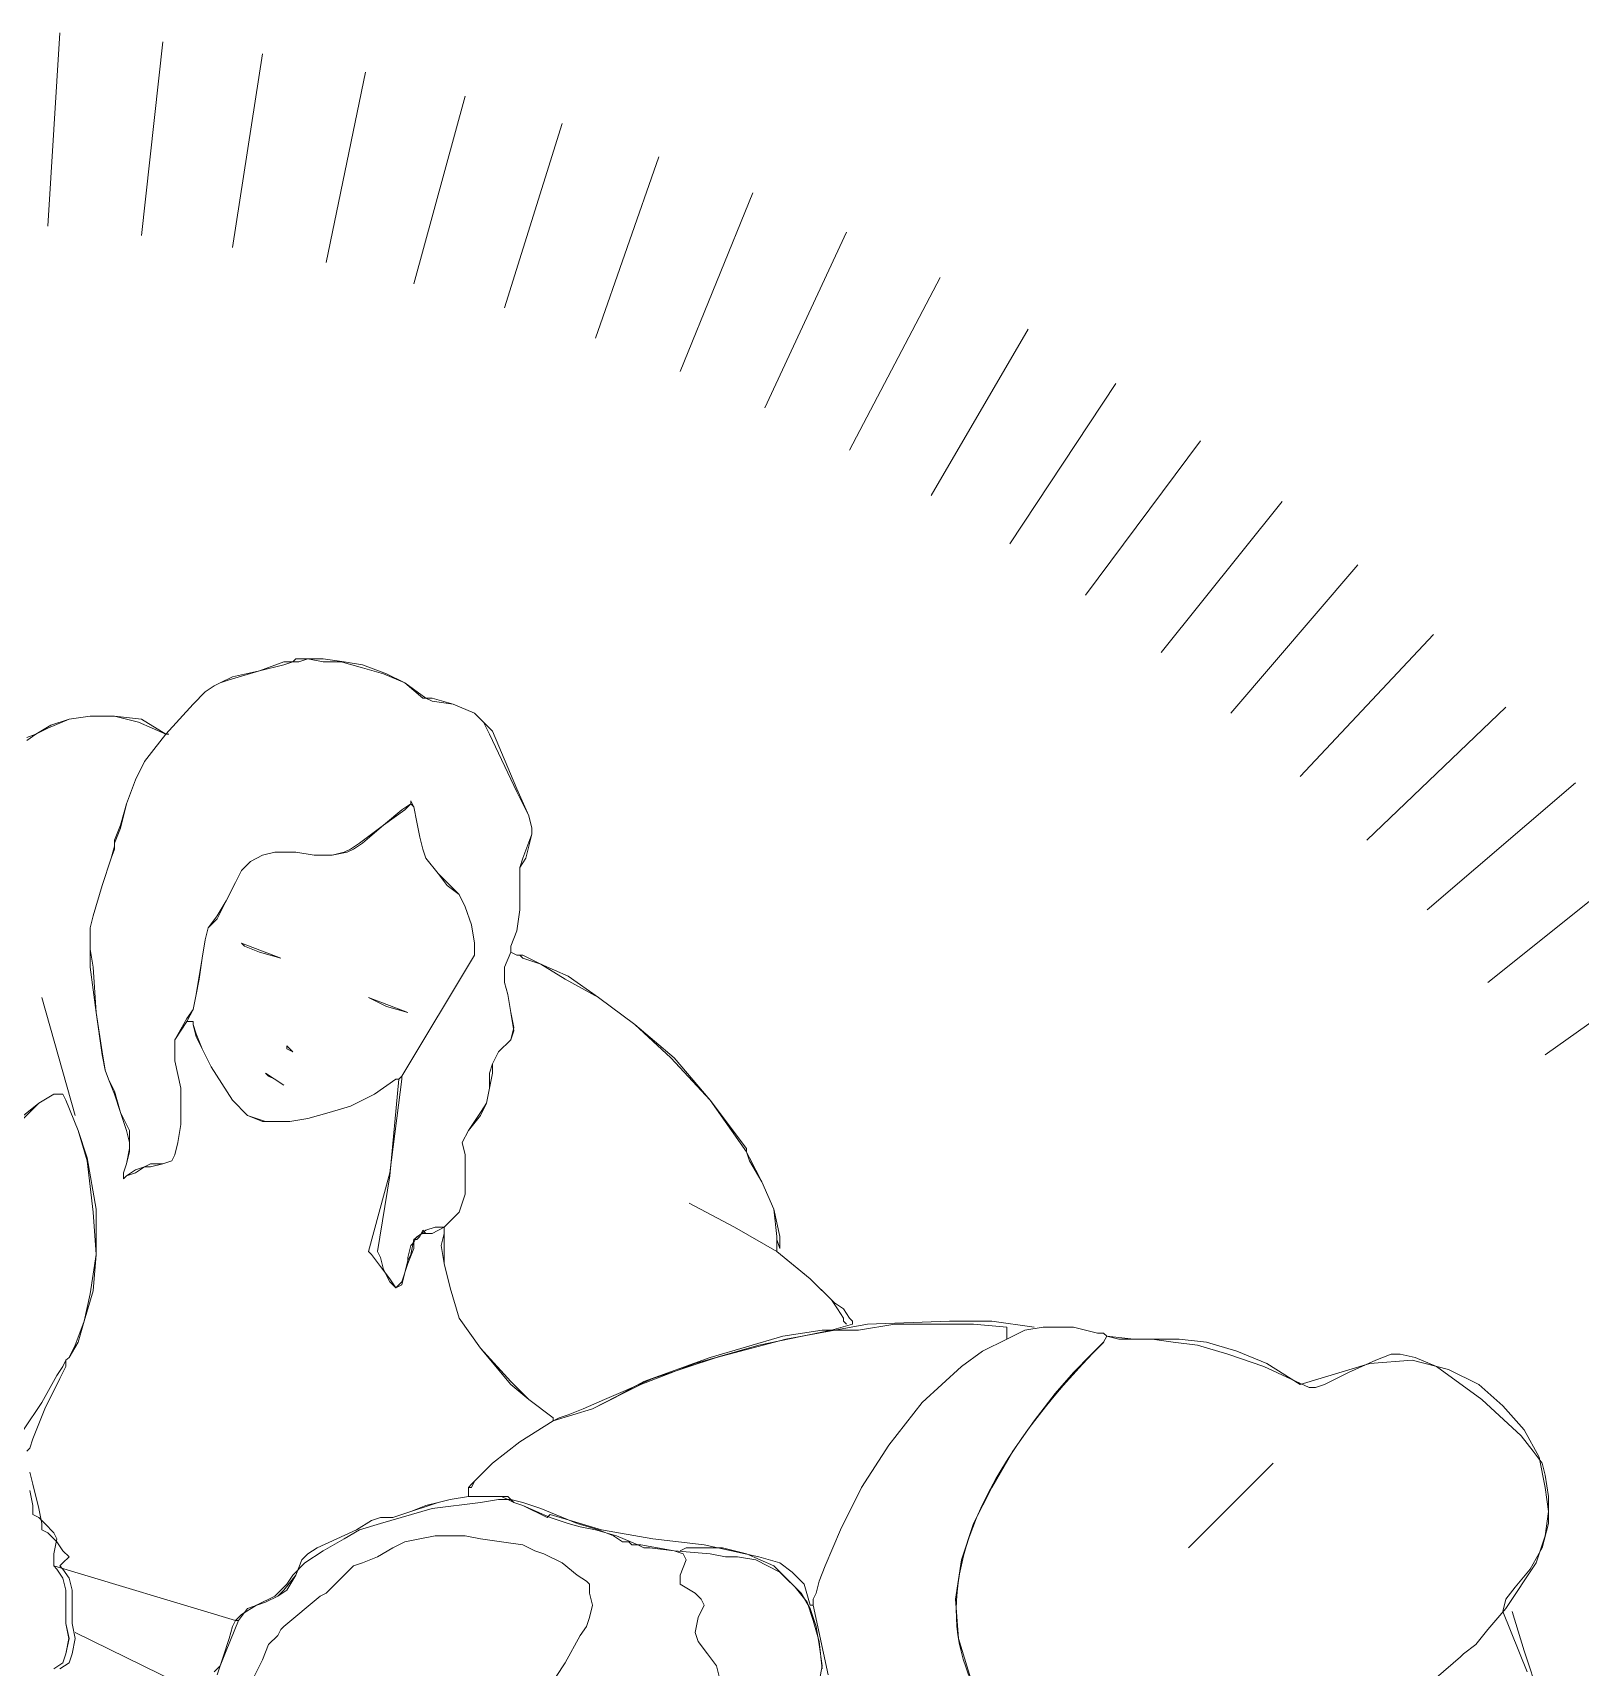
# Model space of a CAD drawing. Header units: centimetres. Extents: x -2268 to 4168, y -1681 to 1458.
# Drawn here: x 329.432 to 332.139, y 24.612 to 27.473 of the extents above; entities that cross this region are included whole.
import ezdxf

# ---------------------------------------------------------------- set-up
doc = ezdxf.new("R2010")
doc.units = ezdxf.units.CM
doc.layers.add('PDF _Geometria_Num_Penna__7', color=7, linetype='Continuous', lineweight=18)

msp = doc.modelspace()

# ---------------------------------------------------------------- linework, layer by layer
at = {"layer": 'PDF _Geometria_Num_Penna__7', "color": 7, "linetype": 'Continuous', "lineweight": 18, "flags": 128}
for points in [[(329.4795, 27.4725), (329.4583, 27.1338)], [(329.6594, 27.4566), (329.6224, 27.1179)], [(329.834, 27.4355), (329.7811, 27.0968)], [(330.014, 27.4037), (329.9452, 27.0703)], [(330.1886, 27.3614), (330.0986, 27.0333)], [(330.3579, 27.3137), (330.2574, 26.9909)], [(330.5273, 27.2555), (330.4162, 26.938)], [(330.6913, 27.192), (330.5643, 26.8798)], [(330.8554, 27.1232), (330.7125, 26.8163)], [(331.0194, 27.0439), (330.8607, 26.7422)], [(331.1729, 26.9539), (331.0035, 26.6628)], [(331.3263, 26.8586), (331.1411, 26.5782)], [(331.4745, 26.7581), (331.2734, 26.4882)], [(331.6174, 26.6523), (331.4057, 26.3877)], [(331.7497, 26.5411), (331.5275, 26.2818)], [(331.882, 26.4194), (331.6492, 26.1707)], [(332.009, 26.2924), (331.7656, 26.0596)], [(329.4213, 26.2342), (329.4371, 26.2448), (329.4583, 26.2554), (329.4954, 26.2712), (329.5324, 26.2765), (329.5747, 26.2765), (329.6171, 26.2659), (329.6647, 26.2448), (329.6435, 26.2183), (329.6277, 26.1972), (329.6118, 26.1654), (329.5959, 26.1231), (329.5853, 26.0807), (329.5747, 26.0543), (329.5747, 26.0437), (329.5694, 26.0278), (329.5536, 25.9802), (329.5377, 25.9273), (329.5324, 25.9061), (329.5324, 25.8849), (329.5324, 25.8638), (329.5324, 25.8373), (329.543, 25.7579), (329.5536, 25.6838), (329.5589, 25.6574), (329.5642, 25.6415), (329.5747, 25.615), (329.5853, 25.5833), (329.5959, 25.5515), (329.6012, 25.5304), (329.6012, 25.5145), (329.5959, 25.4933), (329.5906, 25.4775), (329.5906, 25.4669), (329.5959, 25.4722), (329.6118, 25.4775), (329.6277, 25.488), (329.6382, 25.488), (329.6594, 25.4933), (329.6753, 25.4986), (329.6806, 25.5092), (329.6859, 25.5304), (329.6912, 25.5621), (329.6912, 25.6256), (329.6806, 25.6733), (329.6806, 25.7103), (329.7017, 25.742), (329.7123, 25.742), (329.7123, 25.7368), (329.7176, 25.7156), (329.7282, 25.6944), (329.7441, 25.6627), (329.7811, 25.6045), (329.8076, 25.578), (329.834, 25.5674), (329.8446, 25.5674), (329.8605, 25.5674), (329.8817, 25.5674), (329.9134, 25.5727), (329.9505, 25.5833), (329.9875, 25.5939), (330.0298, 25.615), (330.0669, 25.6415), (330.0722, 25.6415), (330.0563, 25.4722), (330.0351, 25.3399), (330.0404, 25.3293), (330.0457, 25.3081), (330.0563, 25.2869), (330.0669, 25.2764), (330.0775, 25.2817), (330.0828, 25.3028), (330.0881, 25.324), (330.0933, 25.3346), (330.0986, 25.361), (330.1039, 25.361), (330.1092, 25.3663), (330.1145, 25.3769), (330.1198, 25.3716), (330.1304, 25.3716), (330.1516, 25.3822), (330.1516, 25.3769), (330.1516, 25.3716), (330.1463, 25.3504), (330.1516, 25.3187), (330.1621, 25.2764), (330.178, 25.2234), (330.2151, 25.1705), (330.268, 25.107), (330.2997, 25.0806), (330.3421, 25.0488), (330.3421, 25.0435), (330.2839, 25.0065), (330.2362, 24.9694), (330.2203, 24.9536), (330.2045, 24.9377), (330.1992, 24.9271), (330.1939, 24.9271), (330.1939, 24.9112), (330.1621, 24.9059), (330.141, 24.9006), (330.1198, 24.8953), (330.0933, 24.8848), (330.0616, 24.8742), (330.0404, 24.8742), (330.0245, 24.8689), (329.9981, 24.853), (329.9293, 24.8213), (329.9134, 24.8107), (329.9028, 24.8001), (329.8923, 24.7736), (329.8711, 24.7472), (329.8605, 24.7366), (329.8393, 24.726), (329.8076, 24.7154), (329.7917, 24.6942)], [(329.4213, 26.2395), (329.4371, 26.2448), (329.4636, 26.2607), (329.4954, 26.2712), (329.5324, 26.2765), (329.5747, 26.2765), (329.6224, 26.2712), (329.6647, 26.2448), (329.67, 26.2448)], [(332.1307, 26.1601), (331.8714, 25.9378)], [(332.2419, 26.0225), (331.9773, 25.8108)], [(330.2786, 25.8585), (330.2839, 25.8585), (330.2891, 25.8585), (330.3209, 25.8426), (330.3685, 25.8214), (330.4214, 25.7844), (330.4849, 25.7368), (330.5537, 25.6785), (330.6172, 25.6045), (330.6807, 25.5198), (330.6807, 25.5145), (330.686, 25.5039), (330.7072, 25.4616), (330.7284, 25.4139), (330.739, 25.3663), (330.739, 25.3504), (330.739, 25.3452), (330.7337, 25.361)], [(332.353, 25.8796), (332.0778, 25.6838)], [(329.4477, 25.7844), (329.5059, 25.578)], [(329.7123, 25.742), (329.7123, 25.7368), (329.7176, 25.7209), (329.7282, 25.6944), (329.7441, 25.6627), (329.7811, 25.6045), (329.8076, 25.578), (329.8393, 25.5674), (329.8446, 25.5674), (329.8605, 25.5674), (329.8817, 25.5674), (329.9134, 25.5727), (329.9505, 25.5833), (329.9875, 25.5939), (330.0298, 25.615), (330.0669, 25.6415)], [(329.4213, 24.9906), (329.4266, 24.9959), (329.4319, 25.0118), (329.453, 25.0647), (329.4795, 25.1176), (329.4901, 25.1388), (329.4901, 25.1494), (329.4954, 25.1546), (329.5112, 25.1811), (329.5218, 25.2181), (329.5377, 25.2711), (329.543, 25.3346), (329.543, 25.4139), (329.5271, 25.5039), (329.5112, 25.5515), (329.4901, 25.6045), (329.4848, 25.615), (329.4689, 25.615), (329.4424, 25.5992), (329.416, 25.578), (329.4054, 25.5674), (329.4054, 25.5621)], [(329.416, 25.0276), (329.4477, 25.0753), (329.4742, 25.1229), (329.4848, 25.1388), (329.4901, 25.1494), (329.4954, 25.1546), (329.5059, 25.1758), (329.5218, 25.2181), (329.5324, 25.2658), (329.543, 25.3346), (329.5377, 25.4087), (329.5271, 25.4986), (329.5112, 25.5515), (329.4901, 25.6045), (329.4848, 25.615), (329.4689, 25.615), (329.4424, 25.5992), (329.416, 25.5727)], [(330.8554, 25.2129), (330.8501, 25.2181), (330.8501, 25.2234), (330.8395, 25.2393), (330.8289, 25.2552), (330.7919, 25.2922), (330.7654, 25.3134), (330.7337, 25.3399), (330.6596, 25.3822), (330.5802, 25.4245)], [(330.1516, 25.3822), (330.1516, 25.3716), (330.1516, 25.3504), (330.1516, 25.3187), (330.1621, 25.2764), (330.178, 25.2234), (330.2151, 25.1705), (330.268, 25.1123), (330.2997, 25.0806), (330.3421, 25.0488)], [(330.1939, 24.9271), (330.1992, 24.9324), (330.2045, 24.9377), (330.2203, 24.9536), (330.2362, 24.9694), (330.2839, 25.0065), (330.3421, 25.0435), (330.3526, 25.0488), (330.3685, 25.0541), (330.395, 25.0647), (330.432, 25.0806), (330.4691, 25.0964), (330.5167, 25.1176), (330.6278, 25.1546), (330.7495, 25.1864), (330.8924, 25.2129), (331.0353, 25.2181), (331.1094, 25.2181), (331.1835, 25.2076)], [(330.8236, 24.599), (330.7972, 24.7207), (330.7972, 24.7313), (330.8024, 24.7419), (330.8077, 24.763), (330.8183, 24.7895), (330.8448, 24.853), (330.8818, 24.9271), (330.9294, 25.0012), (330.9877, 25.0753), (331.0565, 25.1388), (331.0935, 25.1652), (331.1358, 25.1864), (331.1676, 25.2023), (331.1993, 25.2076), (331.2523, 25.2076), (331.2946, 25.197), (331.3052, 25.197), (331.3105, 25.1917), (331.3316, 25.1864), (331.3634, 25.1864), (331.4004, 25.1864), (331.4375, 25.1864), (331.4851, 25.1811), (331.538, 25.1652), (331.5909, 25.1441), (331.6491, 25.107), (331.7709, 25.1441), (331.8449, 25.1494), (331.9085, 25.1335), (331.9614, 25.107), (332.0037, 25.07), (332.0407, 25.0276), (332.0672, 24.98), (332.0778, 24.9271), (332.0831, 24.8848), (332.0778, 24.8424), (332.0619, 24.7948), (332.009, 24.7154), (331.9772, 24.6784), (331.9561, 24.6519), (331.9349, 24.636), (331.9296, 24.6307), (331.7762, 24.4984)], [(331.0723, 24.5937), (331.0512, 24.6625), (331.0459, 24.7313), (331.0565, 24.8001), (331.0776, 24.8636), (331.1094, 24.9271), (331.1464, 24.9906), (331.1835, 25.0435), (331.2205, 25.0911), (331.2523, 25.1282), (331.284, 25.1599), (331.3052, 25.1811), (331.3105, 25.1917), (331.3581, 25.1864), (331.3899, 25.1864), (331.4269, 25.1811), (331.4692, 25.1758), (331.5222, 25.1599), (331.5857, 25.1388), (331.665, 25.1017), (331.6756, 25.1017), (331.6915, 25.107), (331.7338, 25.1282), (331.7815, 25.1494), (331.8079, 25.1599), (331.8238, 25.1599), (331.8503, 25.1546), (331.8873, 25.1388), (331.9667, 25.0806), (332.0355, 25.0171), (332.0566, 24.9906), (332.0725, 24.9694), (332.0778, 24.9483), (332.0831, 24.9112), (332.0831, 24.8636), (332.0725, 24.8213), (332.0514, 24.7842), (332.0249, 24.7525), (332.009, 24.7313), (332.0037, 24.7101), (332.0461, 24.6043)], [(329.4795, 24.6096), (329.4954, 24.6202), (329.5007, 24.636), (329.5059, 24.6625), (329.5007, 24.689), (329.5007, 24.7207), (329.5007, 24.7472), (329.4954, 24.7683), (329.4848, 24.7842), (329.4795, 24.7895), (329.4848, 24.7948), (329.4954, 24.8054), (329.4848, 24.816), (329.4742, 24.8318), (329.4583, 24.8477), (329.4477, 24.853), (329.4477, 24.8636), (329.4424, 24.89), (329.4319, 24.9324), (329.4266, 24.9536)], [(331.4534, 24.8213), (331.6015, 24.9694)], [(329.4689, 24.7895), (329.4689, 24.7948), (329.4689, 24.8107), (329.4742, 24.8371), (329.4689, 24.8477), (329.453, 24.8636), (329.4424, 24.8742), (329.4319, 24.8795), (329.4319, 24.8953), (329.4266, 24.9218)], [(329.7494, 24.6043), (329.76, 24.6149), (329.7705, 24.6413), (329.7917, 24.6942), (329.8076, 24.7154), (329.8393, 24.726), (329.8605, 24.7366), (329.8764, 24.7472), (329.8923, 24.7736), (329.9028, 24.8001), (329.9134, 24.8107), (329.9293, 24.8213), (329.9981, 24.853), (330.0245, 24.8689), (330.0404, 24.8742), (330.0616, 24.8742), (330.0933, 24.8848), (330.1251, 24.8953), (330.141, 24.9006), (330.1621, 24.9059), (330.1939, 24.9112), (330.2362, 24.9112), (330.2521, 24.9112), (330.2627, 24.9112), (330.2733, 24.9006), (330.2891, 24.8953), (330.3368, 24.8742), (330.3685, 24.8636), (330.3897, 24.8583), (330.4162, 24.853), (330.4532, 24.8424), (330.4902, 24.8265), (330.5008, 24.8213), (330.5114, 24.8213), (330.5537, 24.816), (330.5696, 24.8107), (330.5749, 24.8001), (330.5643, 24.7736), (330.5643, 24.763), (330.5643, 24.7578), (330.5908, 24.7419), (330.6014, 24.7313), (330.6067, 24.7207), (330.5961, 24.6995), (330.5908, 24.6731), (330.5961, 24.6572), (330.612, 24.636), (330.6278, 24.6149), (330.6331, 24.5937)], [(330.7972, 24.5302), (330.813, 24.6149), (330.8078, 24.6519), (330.8025, 24.6837), (330.7919, 24.7154), (330.776, 24.7419), (330.739, 24.7789), (330.6966, 24.8001), (330.6649, 24.8054), (330.6437, 24.8054), (330.6172, 24.8107), (330.5537, 24.816), (330.4955, 24.8265), (330.4797, 24.8265), (330.4744, 24.8318), (330.4638, 24.8318), (330.4479, 24.8424), (330.4214, 24.853), (330.3844, 24.8636), (330.3209, 24.89), (330.2891, 24.9006), (330.268, 24.9059), (330.2468, 24.9059), (330.2151, 24.9006), (330.1304, 24.89), (330.0404, 24.8636), (330.0034, 24.853), (329.9769, 24.8371), (329.9399, 24.816), (329.9081, 24.7948), (329.887, 24.7736), (329.8764, 24.7578), (329.8552, 24.7366), (329.8235, 24.7207), (329.797, 24.7048), (329.7864, 24.6942), (329.7811, 24.6837), (329.7758, 24.6625), (329.7652, 24.6307), (329.7547, 24.599)], [(329.4318, 24.8795), (329.4424, 24.8742), (329.453, 24.8636), (329.4689, 24.8477), (329.4742, 24.8371), (329.4689, 24.8107), (329.4689, 24.7948), (329.4689, 24.7895), (329.4742, 24.7842), (329.4848, 24.7683), (329.49, 24.7472), (329.49, 24.7207), (329.49, 24.689), (329.4953, 24.6625), (329.49, 24.636), (329.4848, 24.6202), (329.4689, 24.6096)], [(330.3315, 24.5725), (330.3632, 24.6202), (330.3897, 24.6678), (330.4003, 24.6837), (330.4056, 24.6995), (330.4109, 24.7207), (330.4056, 24.7419), (330.4056, 24.7578), (330.4003, 24.763), (330.3844, 24.7736), (330.3579, 24.7948), (330.3262, 24.8107), (330.3103, 24.816), (330.2997, 24.8213), (330.2891, 24.8265), (330.2521, 24.8318), (330.2151, 24.8371), (330.1886, 24.8424), (330.1674, 24.8424), (330.1357, 24.8424), (330.1092, 24.8371), (330.0828, 24.8318), (330.0616, 24.8213), (330.0351, 24.8054), (330.0087, 24.7948), (329.9928, 24.7895), (329.9769, 24.7736), (329.961, 24.7578), (329.9452, 24.7419), (329.9346, 24.7366), (329.8711, 24.6837), (329.8658, 24.6784), (329.8605, 24.6678), (329.8446, 24.6519), (329.834, 24.6255), (329.8182, 24.5937)], [(330.813, 24.6096), (330.8078, 24.6572), (330.7972, 24.6942), (330.7866, 24.726), (330.7654, 24.7525), (330.7284, 24.7895), (330.6807, 24.8107), (330.6384, 24.8213), (330.6014, 24.8213), (330.5749, 24.8213), (330.5643, 24.816)], [(329.4689, 24.6096), (329.4848, 24.6202), (329.4901, 24.636), (329.4954, 24.6625), (329.4901, 24.689), (329.4901, 24.7207), (329.4901, 24.7472), (329.4848, 24.7683), (329.4742, 24.7842), (329.4689, 24.7895), (329.7864, 24.6942), (329.7917, 24.6942), (329.7705, 24.6413), (329.76, 24.6149), (329.7494, 24.6043)], [(332.0196, 24.7101), (332.0408, 24.6413), (332.0672, 24.562)], [(329.7441, 24.5567), (329.5059, 24.6731)]]:
    msp.add_lwpolyline(points, dxfattribs=at)
for points in [[(329.5324, 25.8849), (329.5324, 25.9061), (329.5377, 25.9273), (329.5536, 25.9802), (329.5694, 26.0278), (329.5747, 26.0437), (329.5747, 26.0543), (329.5853, 26.0807), (329.5959, 26.1231), (329.6118, 26.1654), (329.6277, 26.1972), (329.6435, 26.2183), (329.6647, 26.2448), (329.7123, 26.2977), (329.7335, 26.3189), (329.7494, 26.3294), (329.76, 26.3347), (329.7758, 26.34), (329.8287, 26.3559), (329.8711, 26.3665), (329.887, 26.3718), (329.8923, 26.3718), (329.8975, 26.3718), (329.9134, 26.3771), (329.9399, 26.3718), (329.9716, 26.3718), (330.0087, 26.3612), (330.0457, 26.3506), (330.0828, 26.3347), (330.1145, 26.3083), (330.1198, 26.3083), (330.1304, 26.303), (330.1674, 26.2977), (330.2045, 26.2818), (330.2203, 26.2659), (330.2309, 26.2448), (330.2786, 26.1442), (330.2997, 26.1019), (330.305, 26.0807), (330.305, 26.0701), (330.2891, 26.0278), (330.2839, 26.0119), (330.2839, 25.9961), (330.2839, 25.9749), (330.2839, 25.9378), (330.2786, 25.9008), (330.268, 25.8743), (330.268, 25.8638), (330.2574, 25.8373), (330.2574, 25.8108), (330.2627, 25.7897), (330.268, 25.7579), (330.2733, 25.7262), (330.268, 25.7103), (330.2468, 25.6891), (330.2362, 25.668), (330.2309, 25.6521), (330.2309, 25.6256), (330.2256, 25.5992), (330.2151, 25.578), (330.1939, 25.5515), (330.1833, 25.5304), (330.1886, 25.5092), (330.1886, 25.4775), (330.1886, 25.4404), (330.178, 25.4087), (330.1516, 25.3822), (330.1304, 25.3716), (330.1198, 25.3716), (330.1145, 25.3716), (330.1039, 25.3663), (330.0986, 25.3557), (330.0933, 25.3504), (330.0881, 25.3293), (330.0881, 25.3187), (330.0828, 25.3028), (330.0775, 25.2817), (330.0669, 25.2764), (330.0563, 25.2869), (330.0457, 25.3081), (330.0404, 25.3293), (330.0351, 25.3399), (330.0563, 25.4722), (330.0722, 25.6415), (330.0775, 25.6468), (330.2045, 25.8585), (330.2045, 25.8796), (330.1992, 25.9114), (330.1886, 25.9431), (330.178, 25.9643), (330.1568, 25.9802), (330.141, 26.0014), (330.1198, 26.0278), (330.1145, 26.0437), (330.1092, 26.0649), (330.1039, 26.0913), (330.0986, 26.1178), (330.0933, 26.1231), (330.0775, 26.1125), (330.0457, 26.086), (330.0034, 26.0543), (329.9875, 26.0437), (329.9769, 26.0384), (329.9558, 26.0331), (329.924, 26.0331), (329.8923, 26.0384), (329.8711, 26.0384), (329.8552, 26.0384), (329.834, 26.0331), (329.8129, 26.0225), (329.797, 26.0066), (329.7864, 25.9855), (329.7705, 25.9537), (329.7547, 25.922), (329.7388, 25.9061), (329.7335, 25.8849), (329.7282, 25.8532), (329.7229, 25.8161), (329.7176, 25.7897), (329.7123, 25.7632), (329.7017, 25.742), (329.6806, 25.7103), (329.6806, 25.6733), (329.6912, 25.6256), (329.6912, 25.5621), (329.6859, 25.5304), (329.6806, 25.5092), (329.6753, 25.4986), (329.6594, 25.4933), (329.6382, 25.488), (329.6277, 25.488), (329.6118, 25.4775), (329.5959, 25.4722), (329.5906, 25.4669), (329.5906, 25.4775), (329.5959, 25.4933), (329.6012, 25.5145), (329.6012, 25.5304), (329.5959, 25.5515), (329.5853, 25.5833), (329.5747, 25.615), (329.5642, 25.6415), (329.5589, 25.6574), (329.5536, 25.6838), (329.543, 25.7579), (329.5324, 25.8373), (329.5324, 25.8638)], [(330.0986, 25.361), (330.0986, 25.3557), (330.0986, 25.3452), (330.0881, 25.3187), (330.0775, 25.2869), (330.0722, 25.2817), (330.0669, 25.2764), (330.0563, 25.2922), (330.0404, 25.3134), (330.0245, 25.3346), (330.0193, 25.3399), (330.0563, 25.4775), (330.0775, 25.6415), (330.0775, 25.6468), (330.2045, 25.8585), (330.2045, 25.8796), (330.1992, 25.9114), (330.1886, 25.9431), (330.178, 25.9643), (330.1621, 25.9802), (330.141, 26.0014), (330.1198, 26.0278), (330.1145, 26.0437), (330.1092, 26.0649), (330.1039, 26.0913), (330.0986, 26.1178), (330.0933, 26.1284), (330.0933, 26.1231), (330.0828, 26.1125), (330.0457, 26.086), (330.0087, 26.0543), (329.9928, 26.0437), (329.9822, 26.0384), (329.9558, 26.0331), (329.924, 26.0331), (329.8923, 26.0384), (329.8711, 26.0384), (329.8552, 26.0384), (329.834, 26.0331), (329.8129, 26.0225), (329.797, 26.0066), (329.7864, 25.9855), (329.7705, 25.9537), (329.7547, 25.9273), (329.7388, 25.9061), (329.7335, 25.8849), (329.7282, 25.8532), (329.7229, 25.8214), (329.7176, 25.7897), (329.7123, 25.7632), (329.7017, 25.7473), (329.6806, 25.7103), (329.6806, 25.6733), (329.6912, 25.6256), (329.6912, 25.5621), (329.6859, 25.5304), (329.6806, 25.5092), (329.6753, 25.4986), (329.6594, 25.4933), (329.6382, 25.4933), (329.6277, 25.488), (329.6118, 25.4827), (329.5959, 25.4722), (329.5906, 25.4669), (329.5906, 25.4775), (329.5959, 25.4933), (329.6012, 25.5198), (329.6012, 25.5304), (329.6012, 25.5515), (329.5853, 25.5833), (329.5747, 25.6203), (329.5642, 25.6415), (329.5589, 25.6574), (329.5536, 25.6891), (329.543, 25.7579), (329.5377, 25.8373), (329.5324, 25.8691), (329.5324, 25.8849), (329.5324, 25.9061), (329.5377, 25.9273), (329.5536, 25.9802), (329.5694, 26.0278), (329.5747, 26.049), (329.5747, 26.0596), (329.5853, 26.086), (329.5959, 26.1231), (329.6118, 26.1654), (329.6277, 26.1972), (329.6435, 26.2183), (329.6647, 26.2448), (329.7123, 26.2977), (329.7335, 26.3189), (329.7494, 26.3294), (329.76, 26.3347), (329.7811, 26.3453), (329.8287, 26.3559), (329.8711, 26.3718), (329.887, 26.3718), (329.8923, 26.3771), (329.8975, 26.3771), (329.9134, 26.3771), (329.9399, 26.3771), (329.9769, 26.3718), (330.0087, 26.3665), (330.051, 26.3506), (330.0828, 26.3347), (330.1198, 26.3083), (330.1304, 26.3083), (330.1674, 26.2977), (330.2045, 26.2818), (330.2203, 26.2659), (330.2362, 26.2501), (330.2786, 26.1495), (330.2997, 26.1019), (330.305, 26.0807), (330.305, 26.0701), (330.2944, 26.0278), (330.2839, 26.0119), (330.2839, 26.0014), (330.2839, 25.9749), (330.2839, 25.9378), (330.2786, 25.9008), (330.268, 25.8743), (330.268, 25.8638), (330.2574, 25.8373), (330.2574, 25.8108), (330.2627, 25.7897), (330.268, 25.7579), (330.2733, 25.7315), (330.268, 25.7103), (330.2468, 25.6891), (330.2362, 25.668), (330.2362, 25.6521), (330.2309, 25.6256), (330.2256, 25.5992), (330.2151, 25.5833), (330.1939, 25.5515), (330.1833, 25.5304), (330.1886, 25.5092), (330.1886, 25.4775), (330.1886, 25.4404), (330.178, 25.4087), (330.1516, 25.3822), (330.1357, 25.3822), (330.1198, 25.3769)], [(329.7176, 25.7897), (329.7229, 25.8161), (329.7282, 25.8532), (329.7335, 25.8849), (329.7388, 25.9061), (329.7546, 25.922), (329.7705, 25.9537), (329.7864, 25.9855), (329.797, 26.0066), (329.8129, 26.0225), (329.834, 26.0331), (329.8552, 26.0384), (329.8711, 26.0384), (329.8922, 26.0384), (329.924, 26.0331), (329.9557, 26.0331), (329.9769, 26.0384), (329.9875, 26.0437), (330.0034, 26.0543), (330.0457, 26.086), (330.0775, 26.1125), (330.0933, 26.1231), (330.0986, 26.1178), (330.1039, 26.0913), (330.1092, 26.0649), (330.1145, 26.0437), (330.1198, 26.0278), (330.141, 26.0014), (330.1568, 25.9802), (330.178, 25.9643), (330.1886, 25.9431), (330.1992, 25.9114), (330.2045, 25.8796), (330.2045, 25.8585), (330.0775, 25.6468), (330.0722, 25.6415), (330.0669, 25.6415), (330.0298, 25.615), (329.9875, 25.5939), (329.9504, 25.5833), (329.9134, 25.5727), (329.8816, 25.5674), (329.8605, 25.5674), (329.8446, 25.5674), (329.834, 25.5674), (329.8076, 25.578), (329.7811, 25.6045), (329.7441, 25.6627), (329.7282, 25.6944), (329.7176, 25.7156), (329.7123, 25.7368), (329.7123, 25.742), (329.7017, 25.742), (329.7123, 25.7632)], [(329.797, 25.8796), (329.8023, 25.8743), (329.8287, 25.8638), (329.8658, 25.8532)], [(330.1516, 25.3822), (330.1516, 25.3769), (330.1516, 25.3716), (330.1463, 25.3504), (330.1516, 25.3187), (330.1621, 25.2764), (330.178, 25.2234), (330.2151, 25.1705), (330.268, 25.107), (330.2997, 25.0806), (330.3421, 25.0488), (330.3421, 25.0435), (330.4109, 25.0647), (330.4955, 25.107), (330.5908, 25.1441), (330.7019, 25.1758), (330.8289, 25.2023), (330.866, 25.2129), (330.866, 25.2181), (330.8607, 25.2234), (330.8501, 25.2393), (330.8342, 25.2499), (330.7919, 25.2922), (330.7337, 25.3399), (330.7337, 25.3452), (330.7337, 25.3504), (330.7337, 25.3663), (330.7284, 25.4139), (330.7072, 25.4616), (330.686, 25.4986), (330.6807, 25.5145), (330.6172, 25.6045), (330.5484, 25.6785), (330.4849, 25.7368), (330.4214, 25.7844), (330.3632, 25.8161), (330.3209, 25.8426), (330.2891, 25.8532), (330.2839, 25.8585), (330.2786, 25.8585), (330.268, 25.8638), (330.2574, 25.8373), (330.2574, 25.8108), (330.2627, 25.7897), (330.268, 25.7579), (330.2733, 25.7262), (330.268, 25.7103), (330.2468, 25.6891), (330.2362, 25.668), (330.2309, 25.6521), (330.2309, 25.6256), (330.2256, 25.5992), (330.2151, 25.578), (330.1939, 25.5515), (330.1833, 25.5304), (330.1886, 25.5092), (330.1886, 25.4775), (330.1886, 25.4404), (330.178, 25.4087)], [(330.0193, 25.7844), (330.0298, 25.7791), (330.051, 25.7685), (330.0881, 25.7579)], [(329.8764, 25.6997), (329.8764, 25.6944), (329.887, 25.6891)], [(329.8393, 25.6521), (329.8446, 25.6468), (329.8552, 25.6415), (329.8711, 25.6309)], [(330.1939, 24.9271), (330.1992, 24.9271), (330.2045, 24.9377), (330.2203, 24.9536), (330.2362, 24.9694), (330.2839, 25.0065), (330.3421, 25.0435), (330.4109, 25.0647), (330.4532, 25.0859), (330.5008, 25.1123), (330.6172, 25.1546), (330.7442, 25.1917), (330.813, 25.2023), (330.8765, 25.2023), (330.94, 25.2129), (331.0088, 25.2129), (331.0776, 25.2129), (331.1358, 25.2076), (331.1358, 25.1864), (331.0935, 25.1652), (331.0565, 25.1388), (330.9877, 25.0753), (330.9295, 25.0012), (330.8818, 24.9271), (330.8448, 24.853), (330.8183, 24.7895), (330.8078, 24.763), (330.8025, 24.7419), (330.7972, 24.7313), (330.7972, 24.7207), (330.7919, 24.7207), (330.7813, 24.7578), (330.7601, 24.7789), (330.739, 24.7948), (330.7019, 24.8054), (330.6067, 24.8265), (330.5167, 24.8371), (330.4267, 24.853), (330.3368, 24.8795), (330.3315, 24.8742), (330.2891, 24.8953), (330.2733, 24.9006), (330.2627, 24.9059), (330.2521, 24.9112), (330.2362, 24.9112), (330.1939, 24.9112)]]:
    msp.add_lwpolyline(points, close=True, dxfattribs=at)
at = {"layer": 'PDF _Geometria_Num_Penna__7', "color": 7, "linetype": 'Continuous', "lineweight": 18}
msp.add_ellipse((333.8564, 25.4585), major_axis=(2.7968, 0.8322), ratio=0.315378, start_param=2.616088, end_param=3.634666, dxfattribs=at)

doc.saveas('drawing.dxf')
